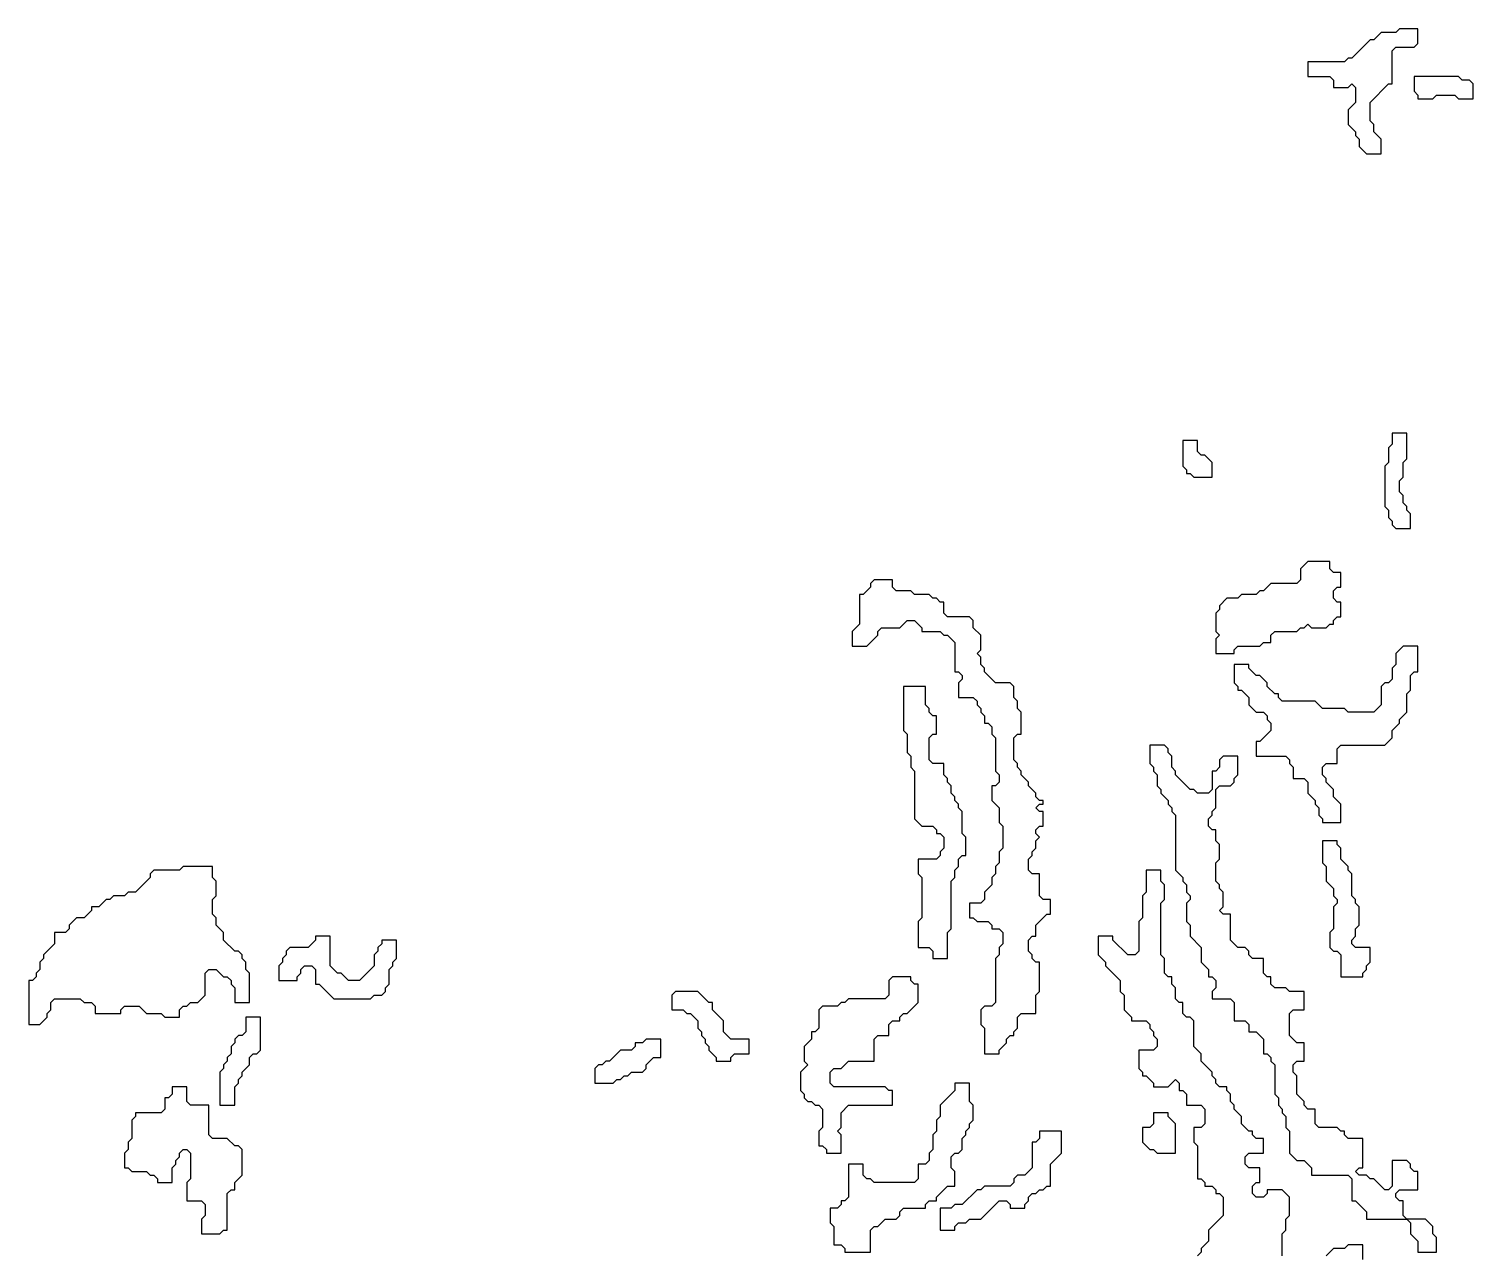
# Model space of a CAD drawing. Header units: metres. Extents: x 0 to 1000, y 0 to 1405.
# Drawn here: x 492.7 to 591, y 1266.9 to 1350.2 of the extents above; entities that cross this region are included whole.
import ezdxf

# ---------------------------------------------------------------- set-up
doc = ezdxf.new("R2010")
doc.units = ezdxf.units.M

msp = doc.modelspace()

# ---------------------------------------------------------------- linework, layer by layer
for points in [[(586, 1350.25), (585.75, 1350), (584.75, 1350), (584.25, 1349.5), (584, 1349.5), (582.75, 1348.25), (582.5, 1348.25), (582.25, 1348), (579.75, 1348), (579.75, 1347), (581.25, 1347), (581.5, 1346.75), (581.5, 1346.25), (582.5, 1346.25), (582.75, 1346.5), (583, 1346.25), (583, 1345.25), (582.5, 1344.75), (582.5, 1343.75), (583, 1343.25), (583, 1343), (583.25, 1342.75), (583.25, 1342.25), (583.75, 1341.75), (584.75, 1341.75), (584.75, 1342.75), (584.25, 1343.25), (584.25, 1343.75), (584, 1344), (584, 1345.25), (585.25, 1346.5), (585.5, 1346.5), (585.5, 1348.75), (585.75, 1349), (587, 1349), (587.25, 1349.25), (587.25, 1350.25)], [(587, 1347), (587, 1346), (587.25, 1345.75), (587.25, 1345.5), (588.25, 1345.5), (588.5, 1345.75), (589.75, 1345.75), (590, 1345.5), (591, 1345.5), (591, 1346.5), (590.75, 1346.75), (590.25, 1346.75), (590, 1347)], [(585.5, 1322.75), (585.5, 1322), (585.25, 1321.75), (585.25, 1320.75), (585, 1320.5), (585, 1317.75), (585.25, 1317.5), (585.25, 1317), (585.5, 1316.75), (585.5, 1316.5), (585.75, 1316.25), (586.75, 1316.25), (586.75, 1317.25), (586.5, 1317.5), (586.5, 1317.75), (586.25, 1318), (586.25, 1318.5), (586, 1318.75), (586, 1319.5), (586.25, 1319.75), (586.25, 1320.75), (586.5, 1321), (586.5, 1322.75)], [(571.25, 1322.25), (571.25, 1320.5), (571.5, 1320.25), (571.5, 1320), (571.75, 1320), (572, 1319.75), (573.25, 1319.75), (573.25, 1320.75), (572.75, 1321.25), (572.5, 1321.25), (572.25, 1321.5), (572.25, 1322.25)], [(579.75, 1314), (579.25, 1313.5), (579.25, 1312.75), (579, 1312.5), (577.25, 1312.5), (576.75, 1312), (576.5, 1312), (576.25, 1311.75), (575.25, 1311.75), (575, 1311.5), (574.25, 1311.5), (573.75, 1311), (573.75, 1310.75), (573.5, 1310.5), (573.5, 1309.25), (573.75, 1309), (573.5, 1308.75), (573.5, 1307.75), (574.75, 1307.75), (574.75, 1308), (575, 1308.25), (576.5, 1308.25), (576.75, 1308.5), (577.25, 1308.5), (577.25, 1309), (577.5, 1309.25), (579, 1309.25), (579.25, 1309.5), (579.5, 1309.5), (579.75, 1309.75), (580, 1309.5), (581, 1309.5), (581.25, 1309.75), (581.5, 1309.75), (581.5, 1310), (581.75, 1310.25), (582, 1310.25), (582, 1311.25), (581.75, 1311.25), (581.5, 1311.5), (581.5, 1312), (581.75, 1312.25), (582, 1312.25), (582, 1313.25), (581.5, 1313.25), (581.25, 1313.5), (581.25, 1314)], [(550.25, 1312.75), (550, 1312.5), (550, 1312.25), (549.5, 1311.75), (549.25, 1311.75), (549.25, 1309.75), (548.75, 1309.25), (548.75, 1308.25), (549.75, 1308.25), (550.5, 1309), (550.5, 1309.25), (550.75, 1309.5), (552, 1309.5), (552.5, 1310), (553, 1310), (553.5, 1309.5), (553.5, 1309.25), (554.75, 1309.25), (555, 1309), (555.25, 1309), (555.75, 1308.5), (555.75, 1306.5), (556, 1306.5), (556.25, 1306.25), (556.25, 1306), (556, 1305.75), (556, 1304.75), (557, 1304.75), (557.25, 1304.5), (557.25, 1304.25), (557.5, 1304), (557.5, 1303.75), (557.75, 1303.5), (557.75, 1303), (558, 1303), (558.25, 1302.75), (558.25, 1302.25), (558.5, 1302), (558.5, 1299.75), (558.75, 1299.5), (558.75, 1299), (558.5, 1298.75), (558.25, 1298.75), (558.25, 1297.75), (558.75, 1297.25), (558.75, 1296.25), (559, 1296), (559, 1294.5), (558.75, 1294.25), (558.75, 1293.5), (558.5, 1293.25), (558.5, 1292.75), (558.25, 1292.5), (558.25, 1292), (557.75, 1291.5), (557.75, 1291), (557.5, 1290.75), (556.75, 1290.75), (556.75, 1289.75), (557, 1289.75), (557.25, 1289.5), (558, 1289.5), (558.25, 1289.25), (558.25, 1289), (558.75, 1289), (559, 1288.75), (559, 1288), (558.75, 1287.75), (558.75, 1287.25), (558.5, 1287), (558.5, 1284), (558.25, 1283.75), (557.75, 1283.75), (557.5, 1283.5), (557.5, 1282.5), (557.75, 1282.25), (557.75, 1280.5), (558.75, 1280.5), (558.75, 1280.75), (559.25, 1281.25), (559.25, 1281.5), (559.5, 1281.75), (559.75, 1281.75), (559.75, 1282), (560, 1282.25), (560, 1283), (560.25, 1283.25), (561.25, 1283.25), (561.25, 1284.5), (561.5, 1284.75), (561.5, 1286.75), (561.25, 1286.75), (561, 1287), (561, 1287.25), (560.75, 1287.5), (560.75, 1288.25), (561, 1288.5), (561.25, 1288.5), (561.25, 1289.25), (562, 1290), (562.25, 1290), (562.25, 1291), (561.75, 1291), (561.5, 1291.25), (561.5, 1292.75), (561, 1292.75), (560.75, 1293), (560.75, 1293.75), (561, 1294), (561, 1294.25), (561.25, 1294.5), (561.25, 1295), (561.5, 1295.25), (561.25, 1295.5), (561.25, 1295.75), (561.5, 1296), (561.75, 1296), (561.75, 1297), (561.5, 1297), (561.25, 1297.25), (561.5, 1297.5), (561.75, 1297.5), (561.75, 1297.75), (561.5, 1297.75), (561.25, 1298), (561.25, 1298.25), (560.75, 1298.75), (560.75, 1299), (560.25, 1299.5), (560.25, 1299.75), (560, 1300), (560, 1300.25), (559.75, 1300.5), (559.75, 1302), (560, 1302.25), (560.25, 1302.25), (560.25, 1303.75), (560, 1304), (560, 1304.5), (559.75, 1304.75), (559.75, 1305.5), (559.5, 1305.75), (558.5, 1305.75), (557.75, 1306.5), (557.75, 1306.75), (557.5, 1307), (557.5, 1307.5), (557.25, 1307.75), (557.5, 1308), (557.5, 1309), (557, 1309.5), (557, 1310), (556.75, 1310.25), (555.25, 1310.25), (555, 1310.5), (555, 1311.25), (554.75, 1311.25), (554.5, 1311.5), (554.25, 1311.5), (554, 1311.75), (553, 1311.75), (552.75, 1312), (551.75, 1312), (551.5, 1312.25), (551.5, 1312.75)], [(586.25, 1308.25), (585.75, 1307.75), (585.75, 1307), (585.5, 1306.75), (585.5, 1306), (585.25, 1305.75), (585, 1305.75), (584.75, 1305.5), (584.75, 1304.25), (584.25, 1303.75), (582.5, 1303.75), (582.25, 1304), (580.75, 1304), (580.25, 1304.5), (578, 1304.5), (577.75, 1304.75), (577.75, 1305), (577.5, 1305), (577, 1305.5), (577, 1305.75), (576.5, 1306.25), (576.25, 1306.25), (575.75, 1306.75), (575.75, 1307), (574.75, 1307), (574.75, 1305.75), (575, 1305.5), (575, 1305.25), (575.25, 1305.25), (575.75, 1304.75), (575.75, 1304.25), (576.25, 1303.75), (576.75, 1303.75), (577, 1303.5), (577, 1303.25), (577.25, 1303), (577.25, 1302.5), (576.5, 1301.75), (576.25, 1301.75), (576.25, 1300.75), (578.25, 1300.75), (578.5, 1300.5), (578.5, 1300.25), (578.75, 1300), (578.75, 1299.25), (579.5, 1299.25), (579.75, 1299), (579.75, 1298.25), (580.25, 1297.75), (580.25, 1297.5), (580.5, 1297.25), (580.5, 1296.75), (580.75, 1296.5), (580.75, 1296.25), (582, 1296.25), (582, 1297.5), (581.5, 1298), (581.5, 1298.5), (581, 1299), (581, 1299.25), (580.75, 1299.5), (580.75, 1300), (581, 1300.25), (581.75, 1300.25), (581.75, 1301.25), (582, 1301.5), (585, 1301.5), (585.5, 1302), (585.5, 1302.5), (586, 1303), (586, 1303.25), (586.5, 1303.75), (586.5, 1305), (586.75, 1305.25), (586.75, 1306.25), (587, 1306.5), (587.25, 1306.5), (587.25, 1308.25)], [(552.25, 1305.5), (552.25, 1302.5), (552.5, 1302.25), (552.5, 1301), (552.75, 1300.75), (552.75, 1300), (553, 1299.75), (553, 1296.5), (553.5, 1296), (554.25, 1296), (554.5, 1295.75), (554.5, 1295.5), (554.75, 1295.5), (555, 1295.25), (555, 1294.5), (554.75, 1294.25), (554.75, 1294), (554.5, 1293.75), (553.25, 1293.75), (553.25, 1292.75), (553.5, 1292.5), (553.5, 1289.75), (553.25, 1289.5), (553.25, 1287.75), (554, 1287.75), (554.25, 1287.5), (554.25, 1287), (555.25, 1287), (555.25, 1288.75), (555.5, 1289), (555.5, 1292.25), (555.75, 1292.5), (555.75, 1293), (556, 1293.25), (556, 1293.75), (556.25, 1294), (556.5, 1294), (556.5, 1295.25), (556.25, 1295.5), (556.25, 1297), (556, 1297.25), (556, 1297.5), (555.75, 1297.75), (555.75, 1298), (555.5, 1298.25), (555.5, 1298.75), (555.25, 1299), (555.25, 1299.25), (555, 1299.5), (555, 1300.25), (554.25, 1300.25), (554, 1300.5), (554, 1302), (554.25, 1302.25), (554.5, 1302.25), (554.5, 1303.5), (554.25, 1303.5), (554, 1303.75), (554, 1304), (553.75, 1304.25), (553.75, 1305.5)], [(569, 1301.5), (569, 1300.25), (569.25, 1300), (569.25, 1299.75), (569.5, 1299.5), (569.5, 1298.75), (569.75, 1298.5), (569.75, 1298.25), (570.25, 1297.75), (570.25, 1297.5), (570.5, 1297.25), (570.5, 1297), (570.75, 1296.75), (570.75, 1293), (571.25, 1292.5), (571.25, 1292.25), (571.5, 1292), (571.5, 1291.5), (571.75, 1291.25), (571.75, 1291), (571.5, 1290.75), (571.5, 1289.5), (571.75, 1289.25), (571.75, 1288.5), (572.5, 1287.75), (572.5, 1286.75), (573, 1286.25), (573, 1285.75), (573.25, 1285.75), (573.5, 1285.5), (573.5, 1285), (573.25, 1284.75), (573.25, 1284.25), (574.5, 1284.25), (574.75, 1284), (574.75, 1282.75), (575.5, 1282.75), (575.75, 1282.5), (575.75, 1282), (576.25, 1282), (576.75, 1281.5), (576.75, 1280.5), (577, 1280.5), (577.25, 1280.25), (577.25, 1280), (577.5, 1279.75), (577.5, 1277.75), (577.75, 1277.5), (577.75, 1277), (578, 1276.75), (578, 1276.5), (578.25, 1276.25), (578.25, 1275.5), (578.5, 1275.25), (578.5, 1273.75), (579, 1273.25), (579.5, 1273.25), (580, 1272.75), (580, 1272.25), (582.5, 1272.25), (582.75, 1272), (582.75, 1270.5), (583, 1270.5), (583.75, 1269.75), (583.75, 1269.25), (586.5, 1269.25), (586.75, 1269), (586.75, 1268.25), (587.25, 1267.75), (587.25, 1267), (588.5, 1267), (588.5, 1268), (588.25, 1268.25), (588.25, 1268.75), (587.75, 1269.25), (586.5, 1269.25), (586.25, 1269.5), (586.25, 1270.5), (586, 1270.5), (585.75, 1270.75), (585.75, 1271), (586, 1271.25), (587.25, 1271.25), (587.25, 1272.5), (587, 1272.5), (586.75, 1272.75), (586.75, 1273), (586.5, 1273.25), (585.5, 1273.25), (585.5, 1271.5), (585.25, 1271.25), (585, 1271.25), (584.25, 1272), (584, 1272), (583.75, 1272.25), (583.25, 1272.25), (583, 1272.5), (583.25, 1272.75), (583.5, 1272.75), (583.5, 1274.75), (582.5, 1274.75), (582.25, 1275), (582.25, 1275.25), (582, 1275.25), (581.75, 1275.5), (580.5, 1275.5), (580.25, 1275.75), (580.25, 1276.75), (579.75, 1276.75), (579.5, 1277), (579.5, 1277.25), (579, 1277.75), (579, 1279), (578.75, 1279.25), (578.75, 1279.75), (579, 1280), (579.5, 1280), (579.5, 1281.25), (579, 1281.25), (578.5, 1281.75), (578.5, 1283.25), (578.75, 1283.5), (579.5, 1283.5), (579.5, 1284.75), (578.5, 1284.75), (578.25, 1285), (577.5, 1285), (577.25, 1285.25), (577.25, 1285.75), (577, 1285.75), (576.75, 1286), (576.75, 1287), (576, 1287), (575.75, 1287.25), (575.75, 1287.5), (575.5, 1287.75), (575, 1287.75), (574.5, 1288.25), (574.5, 1290), (574, 1290), (573.75, 1290.25), (574, 1290.5), (574, 1291.5), (573.75, 1291.75), (573.75, 1292), (573.5, 1292.25), (573.5, 1293.5), (573.75, 1293.75), (573.75, 1294.75), (573.5, 1295), (573.5, 1295.75), (573.25, 1295.75), (573, 1296), (573, 1296.5), (573.25, 1296.75), (573.25, 1297), (573.5, 1297.25), (573.5, 1298.5), (573.75, 1298.75), (574.5, 1298.75), (574.75, 1299), (574.75, 1299.25), (575, 1299.5), (575, 1300.75), (574, 1300.75), (573.75, 1300.5), (573.75, 1300), (573.5, 1299.75), (573.25, 1299.75), (573.25, 1298.5), (573, 1298.25), (572.25, 1298.25), (572, 1298.5), (571.75, 1298.5), (570.75, 1299.5), (570.75, 1299.75), (570.5, 1300), (570.5, 1300.75), (570.25, 1301), (570.25, 1301.25), (570, 1301.5)], [(580.75, 1295), (580.75, 1293.5), (581, 1293.25), (581, 1292.25), (581.5, 1291.75), (581.5, 1291.25), (581.75, 1291), (581.75, 1290.75), (581.5, 1290.5), (581.5, 1289), (581.25, 1288.75), (581.25, 1287.75), (581.5, 1287.5), (581.75, 1287.5), (582, 1287.25), (582, 1285.75), (583.5, 1285.75), (583.5, 1286), (583.75, 1286.25), (583.75, 1286.5), (584, 1286.75), (584, 1287.75), (583, 1287.75), (582.75, 1288), (582.75, 1288.25), (583, 1288.5), (583, 1289), (583.25, 1289.25), (583.25, 1290.5), (583, 1290.75), (583, 1291), (582.75, 1291.25), (582.75, 1292.75), (582.5, 1293), (582.5, 1293.25), (582, 1293.75), (582, 1294.5), (581.75, 1294.75), (581.75, 1295)], [(503.25, 1293.25), (503, 1293), (501.25, 1293), (501, 1292.75), (501, 1292.5), (500, 1291.5), (499.5, 1291.5), (499.25, 1291.25), (498.5, 1291.25), (498.25, 1291), (498, 1291), (497.5, 1290.5), (497, 1290.5), (497, 1290.25), (496.5, 1289.75), (496, 1289.75), (495.5, 1289.25), (495.5, 1289), (495.25, 1288.75), (494.5, 1288.75), (494.5, 1288), (493.75, 1287.25), (493.75, 1287), (493.5, 1286.75), (493.5, 1286.25), (493.25, 1286), (493.25, 1285.75), (493, 1285.5), (492.75, 1285.5), (492.75, 1282.5), (493.5, 1282.5), (494, 1283), (494, 1283.25), (494.25, 1283.5), (494.25, 1284), (494.5, 1284.25), (496.25, 1284.25), (496.5, 1284), (497, 1284), (497.25, 1283.75), (497.25, 1283.25), (499, 1283.25), (499, 1283.5), (499.25, 1283.75), (500.25, 1283.75), (500.75, 1283.25), (501.75, 1283.25), (502, 1283), (503, 1283), (503, 1283.5), (503.25, 1283.75), (503.5, 1283.75), (503.75, 1284), (504.25, 1284), (504.75, 1284.5), (504.75, 1286), (505, 1286.25), (505.5, 1286.25), (506, 1285.75), (506.25, 1285.75), (506.5, 1285.5), (506.5, 1285.25), (506.75, 1285), (506.75, 1284), (507.75, 1284), (507.75, 1286), (507.5, 1286.25), (507.5, 1286.75), (507.25, 1287), (507.25, 1287.25), (507, 1287.5), (506.75, 1287.5), (506, 1288.25), (506, 1288.75), (505.5, 1289.25), (505.5, 1289.75), (505.25, 1290), (505.25, 1291), (505.5, 1291.25), (505.5, 1292.25), (505.25, 1292.5), (505.25, 1293.25)], [(512.25, 1288.5), (512.25, 1288.25), (511.75, 1287.75), (510.5, 1287.75), (510.25, 1287.5), (510.25, 1287.25), (510, 1287), (510, 1286.75), (509.75, 1286.5), (509.75, 1285.5), (511, 1285.5), (511, 1285.75), (511.25, 1286), (511.25, 1286.25), (511.5, 1286.5), (512, 1286.5), (512.25, 1286.25), (512.25, 1285.25), (512.5, 1285.25), (513.5, 1284.25), (516, 1284.25), (516.25, 1284.5), (516.75, 1284.5), (517, 1284.75), (517, 1285), (517.25, 1285.25), (517.25, 1286.25), (517.5, 1286.5), (517.5, 1286.75), (517.75, 1287), (517.75, 1288.25), (516.75, 1288.25), (516.75, 1288), (516.5, 1287.75), (516.5, 1287.5), (516.25, 1287.25), (516.25, 1286.5), (515.25, 1285.5), (514.5, 1285.5), (514, 1286), (513.75, 1286), (513.25, 1286.5), (513.25, 1288.5)], [(551.5, 1285.75), (551.25, 1285.5), (551.25, 1284.5), (551, 1284.25), (548.5, 1284.25), (548.25, 1284), (548, 1284), (547.75, 1283.75), (546.75, 1283.75), (546.5, 1283.5), (546.5, 1282.25), (546.25, 1282), (546, 1282), (546, 1281.5), (545.5, 1281), (545.5, 1280), (545.75, 1279.75), (545.25, 1279.25), (545.25, 1278), (545.5, 1277.75), (545.5, 1277.5), (545.75, 1277.25), (546, 1277.25), (546.25, 1277), (546.5, 1277), (546.75, 1276.75), (546.75, 1275.5), (546.5, 1275.25), (546.5, 1274.25), (546.75, 1274.25), (547, 1274), (547, 1273.75), (548, 1273.75), (548, 1275), (547.75, 1275.25), (548, 1275.5), (548, 1276.5), (548.5, 1277), (551.5, 1277), (551.5, 1278), (551.25, 1278), (551, 1278.25), (547.5, 1278.25), (547.25, 1278.5), (547.25, 1279.25), (547.5, 1279.5), (548, 1279.5), (548.5, 1280), (550.25, 1280), (550.25, 1281.5), (550.5, 1281.75), (551.25, 1281.75), (551.25, 1282.5), (551.5, 1282.75), (552, 1282.75), (552, 1283), (552.25, 1283.25), (552.5, 1283.25), (553.25, 1284), (553.25, 1285.25), (553, 1285.25), (552.75, 1285.5), (552.75, 1285.75)], [(536.75, 1284.75), (536.5, 1284.5), (536.5, 1283.5), (537.25, 1283.5), (537.5, 1283.25), (537.75, 1283.25), (538.25, 1282.75), (538.25, 1282.25), (538.5, 1282), (538.5, 1281.75), (538.75, 1281.5), (538.75, 1281.25), (539, 1281), (539, 1280.75), (539.5, 1280.25), (539.5, 1280), (540.5, 1280), (540.5, 1280.25), (540.75, 1280.5), (541.75, 1280.5), (541.75, 1281.5), (540.5, 1281.5), (540, 1282), (540, 1282.75), (539.25, 1283.5), (539.25, 1284), (539, 1284), (538.25, 1284.75)], [(507.5, 1283), (507.5, 1282), (507.25, 1281.75), (507, 1281.75), (506.75, 1281.5), (506.75, 1281.25), (506.5, 1281), (506.5, 1280.5), (506.25, 1280.25), (506.25, 1280), (506, 1279.75), (506, 1279.5), (505.75, 1279.25), (505.75, 1277), (506.75, 1277), (506.75, 1278.25), (507, 1278.5), (507, 1278.75), (507.25, 1279), (507.25, 1279.25), (507.75, 1279.75), (507.75, 1280.25), (508, 1280.5), (508.25, 1280.5), (508.5, 1280.75), (508.5, 1283)], [(534.75, 1281.5), (534.5, 1281.25), (534, 1281.25), (534, 1281), (533.75, 1280.75), (533, 1280.75), (532.25, 1280), (532, 1280), (531.75, 1279.75), (531.5, 1279.75), (531.25, 1279.5), (531.25, 1278.5), (532.5, 1278.5), (532.75, 1278.75), (533, 1278.75), (533.25, 1279), (533.5, 1279), (533.75, 1279.25), (534.5, 1279.25), (534.75, 1279.5), (534.75, 1279.75), (535.25, 1280.25), (535.75, 1280.25), (535.75, 1281.5)], [(502.5, 1278.25), (502.5, 1277.75), (502.25, 1277.5), (502, 1277.5), (502, 1276.75), (501.75, 1276.5), (500, 1276.5), (500, 1276.25), (499.75, 1276), (499.75, 1274.75), (499.5, 1274.5), (499.5, 1274), (499.25, 1273.75), (499.25, 1272.75), (499.5, 1272.75), (499.75, 1272.5), (500.75, 1272.5), (501, 1272.25), (501.25, 1272.25), (501.5, 1272), (501.5, 1271.75), (502.5, 1271.75), (502.5, 1272.75), (502.75, 1273), (502.75, 1273.25), (503, 1273.5), (503, 1273.75), (503.25, 1274), (503.5, 1274), (503.75, 1273.75), (503.75, 1272), (503.5, 1271.75), (503.5, 1270.5), (504.5, 1270.5), (504.75, 1270.25), (504.75, 1269.5), (504.5, 1269.25), (504.5, 1268.25), (505.75, 1268.25), (506, 1268.5), (506.25, 1268.5), (506.25, 1271), (506.5, 1271.25), (506.75, 1271.25), (506.75, 1271.75), (507.25, 1272.25), (507.25, 1274), (507, 1274.25), (506.75, 1274.25), (506.25, 1274.75), (505.25, 1274.75), (505, 1275), (505, 1277), (503.75, 1277), (503.5, 1277.25), (503.5, 1278.25)], [(555.75, 1278.5), (555.75, 1278), (554.75, 1277), (554.75, 1276.25), (554.5, 1276), (554.5, 1275.25), (554.25, 1275), (554.25, 1274), (554, 1273.75), (554, 1273.25), (553.75, 1273), (553.25, 1273), (553.25, 1272), (553, 1271.75), (550.25, 1271.75), (550, 1272), (549.75, 1272), (549.5, 1272.25), (549.5, 1273), (548.5, 1273), (548.5, 1270.75), (548.25, 1270.5), (548, 1270.5), (548, 1270.25), (547.75, 1270), (547.25, 1270), (547.25, 1269), (547.5, 1268.75), (547.5, 1267.5), (548, 1267.5), (548.25, 1267.25), (548.25, 1267), (550, 1267), (550, 1268.5), (550.25, 1268.75), (550.5, 1268.75), (551, 1269.25), (551.75, 1269.25), (552, 1269.5), (552, 1269.75), (552.25, 1270), (553.75, 1270), (553.75, 1270.25), (554, 1270.5), (554.5, 1270.5), (554.5, 1270.75), (555.25, 1271.5), (555.75, 1271.5), (555.75, 1272.5), (555.5, 1272.75), (555.5, 1273.5), (555.75, 1273.75), (556, 1273.75), (556.25, 1274), (556.25, 1274.75), (556.5, 1275), (556.5, 1275.25), (556.75, 1275.5), (556.75, 1275.75), (557, 1276), (557, 1277), (556.75, 1277.25), (556.75, 1278.5)], [(569.25, 1276.5), (569.25, 1275.75), (569, 1275.5), (568.5, 1275.5), (568.5, 1274.5), (569, 1274), (569.25, 1274), (569.5, 1273.75), (570.75, 1273.75), (570.75, 1275.75), (570.25, 1276.25), (570.25, 1276.5)], [(561.5, 1275.25), (561.5, 1274.75), (561.25, 1274.5), (561, 1274.5), (561, 1272.75), (560.5, 1272.25), (560, 1272.25), (559.75, 1272), (559.75, 1271.75), (559.5, 1271.5), (557.75, 1271.5), (557.5, 1271.25), (557.25, 1271.25), (556.25, 1270.25), (555.75, 1270.25), (555.5, 1270), (554.75, 1270), (554.75, 1268.5), (555.75, 1268.5), (555.75, 1268.75), (556, 1269), (556.5, 1269), (556.75, 1269.25), (557.5, 1269.25), (558.75, 1270.5), (559.25, 1270.5), (559.5, 1270.25), (559.5, 1270), (560.5, 1270), (560.5, 1270.25), (560.75, 1270.5), (560.75, 1270.75), (561, 1271), (561.25, 1271), (561.5, 1271.25), (561.75, 1271.25), (562, 1271.5), (562.25, 1271.5), (562.25, 1273), (563, 1273.75), (563, 1275.25)]]:
    msp.add_lwpolyline(points, close=True)
for points in [[(578, 1266.75), (578, 1268.25), (578.25, 1268.5), (578.25, 1269.25), (578.5, 1269.5), (578.5, 1270.75), (578, 1271.25), (577, 1271.25), (577, 1271), (576.75, 1270.75), (576.25, 1270.75), (576, 1271), (576, 1271.5), (576.25, 1271.75), (576.5, 1271.75), (576.5, 1272.75), (575.75, 1272.75), (575.5, 1273), (575.5, 1273.5), (575.75, 1273.75), (576.75, 1273.75), (576.75, 1274.75), (576.25, 1274.75), (576, 1275), (576, 1275.25), (575.75, 1275.25), (575.25, 1275.75), (575.25, 1276.25), (574.75, 1276.75), (574.75, 1277), (574.5, 1277.25), (574.5, 1277.75), (574.25, 1278), (574.25, 1278.25), (573.75, 1278.25), (573.5, 1278.5), (573.5, 1278.75), (573.25, 1279), (573.25, 1279.25), (572.5, 1280), (572.5, 1280.5), (572, 1281), (572, 1282.75), (571.75, 1283), (571.5, 1283), (571.25, 1283.25), (571.25, 1284), (571, 1284), (570.75, 1284.25), (570.75, 1285), (570.5, 1285.25), (570.5, 1285.75), (570.25, 1285.75), (570, 1286), (570, 1287), (569.75, 1287.25), (569.75, 1290.75), (570, 1291), (570, 1292), (569.75, 1292.25), (569.75, 1293), (568.75, 1293), (568.75, 1291.5), (568.5, 1291.25), (568.5, 1289.75), (568.25, 1289.5), (568.25, 1287.5), (568, 1287.25), (567.5, 1287.25), (566.5, 1288.25), (566.5, 1288.5), (565.5, 1288.5), (565.5, 1287.25), (566, 1286.75), (566, 1286.5), (567, 1285.5), (567, 1284.75), (567.25, 1284.5), (567.25, 1283.5), (567.75, 1283), (567.75, 1282.75), (568.75, 1282.75), (569, 1282.5), (569, 1282.25), (569.25, 1282), (569.25, 1281.75), (569.5, 1281.5), (569.5, 1281), (569.25, 1280.75), (568.25, 1280.75), (568.25, 1279.5), (568.5, 1279.25), (568.5, 1279), (568.75, 1279), (569.25, 1278.5), (569.25, 1278.25), (570.25, 1278.25), (570.75, 1278.75), (571, 1278.5), (571, 1278), (571.25, 1278), (571.5, 1277.75), (571.5, 1277), (572.5, 1277), (572.75, 1276.75), (572.75, 1275.75), (572.5, 1275.5), (572, 1275.5), (572, 1274.5), (572.25, 1274.25), (572.25, 1272), (572.5, 1272), (572.75, 1271.75), (572.75, 1271.5), (573.25, 1271.5), (573.5, 1271.25), (573.5, 1271), (573.75, 1271), (574, 1270.75), (574, 1269.5), (573, 1268.5), (573, 1267.75), (572.5, 1267.25), (572.5, 1267), (572.25, 1266.75)], [(583.5, 1266.5), (583.5, 1267.5), (582.5, 1267.5), (582.25, 1267.25), (581.5, 1267.25), (581, 1266.75)]]:
    msp.add_lwpolyline(points)

doc.saveas('drawing.dxf')
